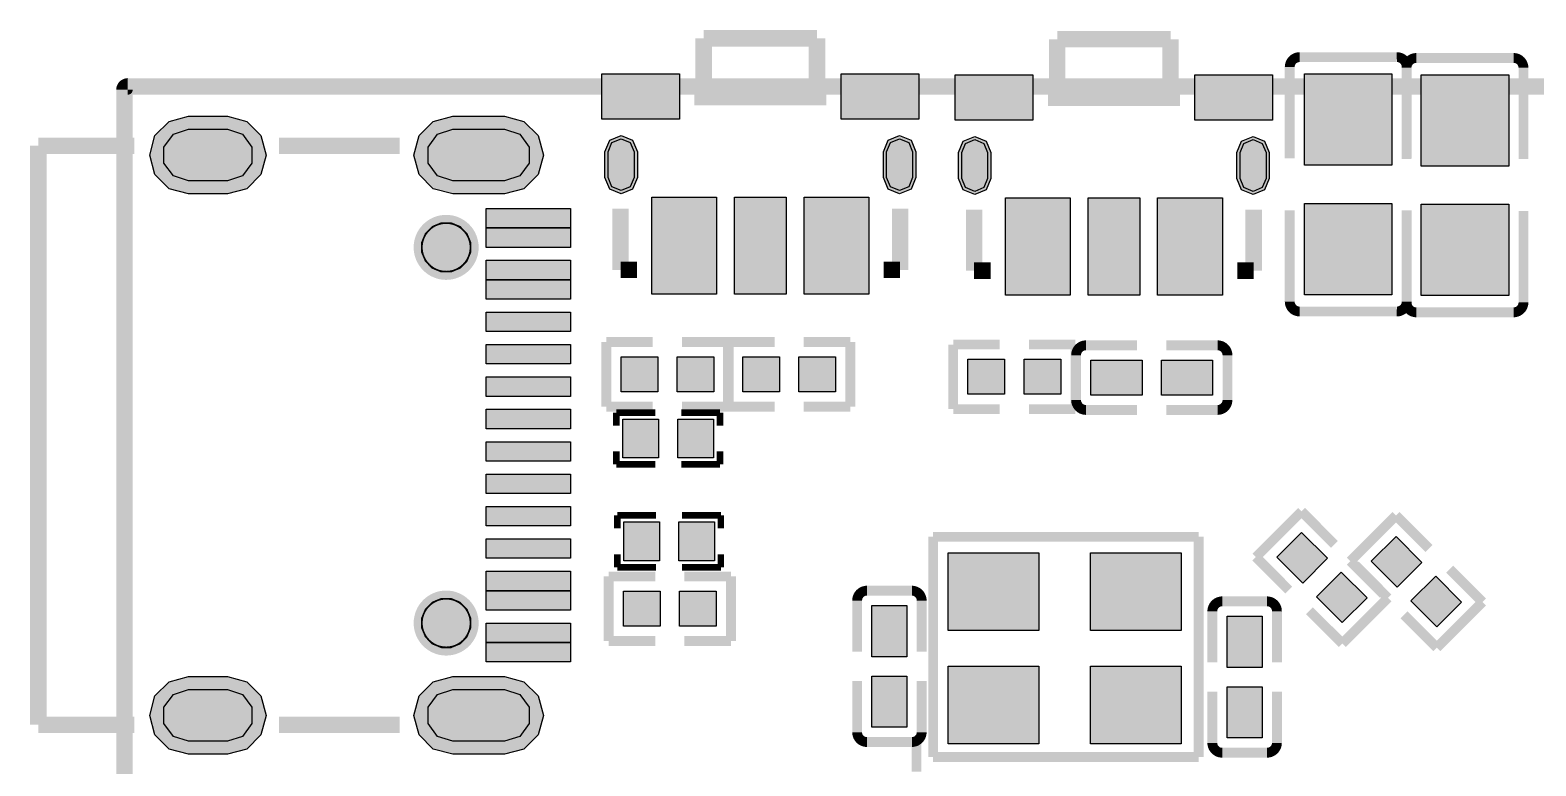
# Model space of a CAD drawing. Header units: millimetres. Extents: x -91.3 to 0.2, y -0.2 to 45.3.
# Drawn here: x -91.33 to -68.07, y 28.04 to 39.4 of the extents above; entities that cross this region are included whole.
import ezdxf

# ---------------------------------------------------------------- set-up
doc = ezdxf.new("R2010")
doc.units = ezdxf.units.MM
doc.header["$MEASUREMENT"] = 0
for name, color, linetype, true_color in [('Board-Outline-Layer', 7, 'Continuous', 0xff00ff), ('Hole-Layer', 7, 'Continuous', 0x222222), ('Multi-Layer', 7, 'Continuous', 0xc0c0c0), ('Top-Layer', 7, 'Continuous', 0xff0000), ('Top-Silkscreen-Layer', 7, 'Continuous', 0xffcc00)]:
    doc.layers.add(name, color=color, linetype=linetype, true_color=true_color)

msp = doc.modelspace()

# ---------------------------------------------------------------- hatches: boundary and pattern name
at = {"layer": 'Hole-Layer'}
for points in [[(-88.88, 37.072), (-89.115, 37.149), (-89.261, 37.349), (-89.261, 37.596), (-89.115, 37.796), (-88.88, 37.872), (-88.28, 37.872), (-88.045, 37.796), (-87.9, 37.596), (-87.9, 37.349), (-88.045, 37.149), (-88.28, 37.072)], [(-84.8, 37.072), (-85.036, 37.149), (-85.181, 37.349), (-85.181, 37.596), (-85.036, 37.796), (-84.8, 37.872), (-84, 37.872), (-83.765, 37.796), (-83.62, 37.596), (-83.62, 37.349), (-83.765, 37.149), (-84, 37.072)], [(-82.398, 37.524), (-82.34, 37.665), (-82.198, 37.724), (-82.057, 37.665), (-81.998, 37.524), (-81.998, 37.124), (-82.057, 36.982), (-82.198, 36.924), (-82.34, 36.982), (-82.398, 37.124)], [(-78.098, 37.524), (-78.04, 37.665), (-77.898, 37.724), (-77.757, 37.665), (-77.698, 37.524), (-77.698, 37.124), (-77.757, 36.982), (-77.898, 36.924), (-78.04, 36.982), (-78.098, 37.124)], [(-76.937, 37.511), (-76.879, 37.652), (-76.737, 37.711), (-76.596, 37.652), (-76.537, 37.511), (-76.537, 37.111), (-76.596, 36.97), (-76.737, 36.911), (-76.879, 36.97), (-76.937, 37.111)], [(-72.637, 37.511), (-72.579, 37.652), (-72.437, 37.711), (-72.296, 37.652), (-72.237, 37.511), (-72.237, 37.111), (-72.296, 36.97), (-72.437, 36.911), (-72.579, 36.97), (-72.637, 37.111)], [(-88.88, 28.422), (-89.115, 28.498), (-89.261, 28.698), (-89.261, 28.946), (-89.115, 29.146), (-88.88, 29.222), (-88.28, 29.222), (-88.045, 29.146), (-87.9, 28.946), (-87.9, 28.698), (-88.045, 28.498), (-88.28, 28.422)], [(-84.8, 28.422), (-85.035, 28.498), (-85.181, 28.698), (-85.181, 28.946), (-85.035, 29.146), (-84.8, 29.222), (-84, 29.222), (-83.765, 29.146), (-83.62, 28.946), (-83.62, 28.698), (-83.765, 28.498), (-84, 28.422)]]:
    msp.add_hatch(color=256, dxfattribs=at).paths.add_polyline_path(points)
at = {"layer": 'Multi-Layer'}
for points in [[(-88.88, 36.872), (-89.18, 36.953), (-89.4, 37.172), (-89.48, 37.472), (-89.4, 37.772), (-89.18, 37.992), (-88.88, 38.072), (-88.28, 38.072), (-87.98, 37.992), (-87.761, 37.772), (-87.68, 37.472), (-87.761, 37.172), (-87.98, 36.953), (-88.28, 36.872)], [(-88.88, 36.872), (-89.18, 36.953), (-89.4, 37.172), (-89.48, 37.472), (-89.4, 37.772), (-89.18, 37.992), (-88.88, 38.072), (-88.28, 38.072), (-87.98, 37.992), (-87.761, 37.772), (-87.68, 37.472), (-87.761, 37.172), (-87.98, 36.953), (-88.28, 36.872)], [(-88.88, 36.872), (-89.18, 36.953), (-89.4, 37.172), (-89.48, 37.472), (-89.4, 37.772), (-89.18, 37.992), (-88.88, 38.072), (-88.28, 38.072), (-87.98, 37.992), (-87.761, 37.772), (-87.68, 37.472), (-87.761, 37.172), (-87.98, 36.953), (-88.28, 36.872)], [(-84.8, 36.872), (-85.1, 36.953), (-85.32, 37.172), (-85.4, 37.472), (-85.32, 37.772), (-85.1, 37.992), (-84.8, 38.072), (-84, 38.072), (-83.7, 37.992), (-83.481, 37.772), (-83.4, 37.472), (-83.481, 37.172), (-83.7, 36.953), (-84, 36.872)], [(-84.8, 36.872), (-85.1, 36.953), (-85.32, 37.172), (-85.4, 37.472), (-85.32, 37.772), (-85.1, 37.992), (-84.8, 38.072), (-84, 38.072), (-83.7, 37.992), (-83.481, 37.772), (-83.4, 37.472), (-83.481, 37.172), (-83.7, 36.953), (-84, 36.872)], [(-84.8, 36.872), (-85.1, 36.953), (-85.32, 37.172), (-85.4, 37.472), (-85.32, 37.772), (-85.1, 37.992), (-84.8, 38.072), (-84, 38.072), (-83.7, 37.992), (-83.481, 37.772), (-83.4, 37.472), (-83.481, 37.172), (-83.7, 36.953), (-84, 36.872)], [(-82.448, 37.524), (-82.375, 37.701), (-82.198, 37.774), (-82.022, 37.701), (-81.948, 37.524), (-81.948, 37.124), (-82.022, 36.947), (-82.198, 36.874), (-82.375, 36.947), (-82.448, 37.124)], [(-82.448, 37.524), (-82.375, 37.701), (-82.198, 37.774), (-82.022, 37.701), (-81.948, 37.524), (-81.948, 37.124), (-82.022, 36.947), (-82.198, 36.874), (-82.375, 36.947), (-82.448, 37.124)], [(-82.448, 37.524), (-82.375, 37.701), (-82.198, 37.774), (-82.022, 37.701), (-81.948, 37.524), (-81.948, 37.124), (-82.022, 36.947), (-82.198, 36.874), (-82.375, 36.947), (-82.448, 37.124)], [(-78.148, 37.524), (-78.075, 37.701), (-77.898, 37.774), (-77.721, 37.701), (-77.648, 37.524), (-77.648, 37.124), (-77.721, 36.947), (-77.898, 36.874), (-78.075, 36.947), (-78.148, 37.124)], [(-78.148, 37.524), (-78.075, 37.701), (-77.898, 37.774), (-77.721, 37.701), (-77.648, 37.524), (-77.648, 37.124), (-77.721, 36.947), (-77.898, 36.874), (-78.075, 36.947), (-78.148, 37.124)], [(-78.148, 37.524), (-78.075, 37.701), (-77.898, 37.774), (-77.721, 37.701), (-77.648, 37.524), (-77.648, 37.124), (-77.721, 36.947), (-77.898, 36.874), (-78.075, 36.947), (-78.148, 37.124)], [(-76.987, 37.511), (-76.914, 37.688), (-76.737, 37.761), (-76.561, 37.688), (-76.487, 37.511), (-76.487, 37.111), (-76.561, 36.934), (-76.737, 36.861), (-76.914, 36.934), (-76.987, 37.111)], [(-76.987, 37.511), (-76.914, 37.688), (-76.737, 37.761), (-76.561, 37.688), (-76.487, 37.511), (-76.487, 37.111), (-76.561, 36.934), (-76.737, 36.861), (-76.914, 36.934), (-76.987, 37.111)], [(-76.987, 37.511), (-76.914, 37.688), (-76.737, 37.761), (-76.561, 37.688), (-76.487, 37.511), (-76.487, 37.111), (-76.561, 36.934), (-76.737, 36.861), (-76.914, 36.934), (-76.987, 37.111)], [(-72.687, 37.511), (-72.614, 37.688), (-72.437, 37.761), (-72.26, 37.688), (-72.187, 37.511), (-72.187, 37.111), (-72.26, 36.934), (-72.437, 36.861), (-72.614, 36.934), (-72.687, 37.111)], [(-72.687, 37.511), (-72.614, 37.688), (-72.437, 37.761), (-72.26, 37.688), (-72.187, 37.511), (-72.187, 37.111), (-72.26, 36.934), (-72.437, 36.861), (-72.614, 36.934), (-72.687, 37.111)], [(-72.687, 37.511), (-72.614, 37.688), (-72.437, 37.761), (-72.26, 37.688), (-72.187, 37.511), (-72.187, 37.111), (-72.26, 36.934), (-72.437, 36.861), (-72.614, 36.934), (-72.687, 37.111)], [(-84.901, 35.672), (-84.826, 35.672), (-84.688, 35.729), (-84.583, 35.835), (-84.525, 35.972), (-84.525, 36.122), (-84.583, 36.259), (-84.688, 36.365), (-84.826, 36.422), (-84.901, 36.422), (-84.975, 36.422), (-85.113, 36.365), (-85.218, 36.259), (-85.276, 36.122), (-85.276, 35.972), (-85.218, 35.835), (-85.113, 35.729), (-84.975, 35.672)], [(-84.901, 35.672), (-84.826, 35.672), (-84.688, 35.729), (-84.583, 35.835), (-84.525, 35.972), (-84.525, 36.122), (-84.583, 36.259), (-84.688, 36.365), (-84.826, 36.422), (-84.901, 36.422), (-84.975, 36.422), (-85.113, 36.365), (-85.218, 36.259), (-85.276, 36.122), (-85.276, 35.972), (-85.218, 35.835), (-85.113, 35.729), (-84.975, 35.672)], [(-84.901, 29.872), (-84.826, 29.872), (-84.688, 29.929), (-84.583, 30.035), (-84.525, 30.173), (-84.525, 30.322), (-84.583, 30.46), (-84.688, 30.565), (-84.826, 30.622), (-84.901, 30.622), (-84.975, 30.622), (-85.113, 30.565), (-85.218, 30.46), (-85.276, 30.322), (-85.276, 30.173), (-85.218, 30.035), (-85.113, 29.929), (-84.975, 29.872)], [(-84.901, 29.872), (-84.826, 29.872), (-84.688, 29.929), (-84.583, 30.035), (-84.525, 30.173), (-84.525, 30.322), (-84.583, 30.46), (-84.688, 30.565), (-84.826, 30.622), (-84.901, 30.622), (-84.975, 30.622), (-85.113, 30.565), (-85.218, 30.46), (-85.276, 30.322), (-85.276, 30.173), (-85.218, 30.035), (-85.113, 29.929), (-84.975, 29.872)], [(-88.88, 28.222), (-89.18, 28.302), (-89.4, 28.522), (-89.48, 28.822), (-89.4, 29.122), (-89.18, 29.342), (-88.88, 29.422), (-88.28, 29.422), (-87.98, 29.342), (-87.761, 29.122), (-87.68, 28.822), (-87.761, 28.522), (-87.98, 28.302), (-88.28, 28.222)], [(-88.88, 28.222), (-89.18, 28.302), (-89.4, 28.522), (-89.48, 28.822), (-89.4, 29.122), (-89.18, 29.342), (-88.88, 29.422), (-88.28, 29.422), (-87.98, 29.342), (-87.761, 29.122), (-87.68, 28.822), (-87.761, 28.522), (-87.98, 28.302), (-88.28, 28.222)], [(-88.88, 28.222), (-89.18, 28.302), (-89.4, 28.522), (-89.48, 28.822), (-89.4, 29.122), (-89.18, 29.342), (-88.88, 29.422), (-88.28, 29.422), (-87.98, 29.342), (-87.761, 29.122), (-87.68, 28.822), (-87.761, 28.522), (-87.98, 28.302), (-88.28, 28.222)], [(-84.8, 28.222), (-85.1, 28.302), (-85.32, 28.522), (-85.4, 28.822), (-85.32, 29.122), (-85.1, 29.342), (-84.8, 29.422), (-84, 29.422), (-83.7, 29.342), (-83.481, 29.122), (-83.4, 28.822), (-83.481, 28.522), (-83.7, 28.302), (-84, 28.222)], [(-84.8, 28.222), (-85.1, 28.302), (-85.32, 28.522), (-85.4, 28.822), (-85.32, 29.122), (-85.1, 29.342), (-84.8, 29.422), (-84, 29.422), (-83.7, 29.342), (-83.481, 29.122), (-83.4, 28.822), (-83.481, 28.522), (-83.7, 28.302), (-84, 28.222)], [(-84.8, 28.222), (-85.1, 28.302), (-85.32, 28.522), (-85.4, 28.822), (-85.32, 29.122), (-85.1, 29.342), (-84.8, 29.422), (-84, 29.422), (-83.7, 29.342), (-83.481, 29.122), (-83.4, 28.822), (-83.481, 28.522), (-83.7, 28.302), (-84, 28.222)]]:
    msp.add_hatch(color=256, dxfattribs=at).paths.add_polyline_path(points)
at = {"layer": 'Top-Layer'}
for points in [[(-82.498, 38.724), (-81.298, 38.724), (-81.298, 38.024), (-82.498, 38.024)], [(-78.798, 38.724), (-77.598, 38.724), (-77.598, 38.024), (-78.798, 38.024)], [(-77.037, 38.711), (-75.837, 38.711), (-75.837, 38.011), (-77.037, 38.011)], [(-73.337, 38.711), (-72.137, 38.711), (-72.137, 38.011), (-73.337, 38.011)], [(-71.643, 38.726), (-70.293, 38.726), (-70.293, 37.316), (-71.643, 37.316)], [(-69.839, 38.713), (-68.489, 38.713), (-68.489, 37.303), (-69.839, 37.303)], [(-88.88, 36.872), (-89.18, 36.953), (-89.4, 37.172), (-89.48, 37.472), (-89.4, 37.772), (-89.18, 37.992), (-88.88, 38.072), (-88.28, 38.072), (-87.98, 37.992), (-87.761, 37.772), (-87.68, 37.472), (-87.761, 37.172), (-87.98, 36.953), (-88.28, 36.872)], [(-84.8, 36.872), (-85.1, 36.953), (-85.32, 37.172), (-85.4, 37.472), (-85.32, 37.772), (-85.1, 37.992), (-84.8, 38.072), (-84, 38.072), (-83.7, 37.992), (-83.481, 37.772), (-83.4, 37.472), (-83.481, 37.172), (-83.7, 36.953), (-84, 36.872)], [(-82.448, 37.524), (-82.375, 37.701), (-82.198, 37.774), (-82.022, 37.701), (-81.948, 37.524), (-81.948, 37.124), (-82.022, 36.947), (-82.198, 36.874), (-82.375, 36.947), (-82.448, 37.124)], [(-78.148, 37.524), (-78.075, 37.701), (-77.898, 37.774), (-77.721, 37.701), (-77.648, 37.524), (-77.648, 37.124), (-77.721, 36.947), (-77.898, 36.874), (-78.075, 36.947), (-78.148, 37.124)], [(-76.987, 37.511), (-76.914, 37.688), (-76.737, 37.761), (-76.561, 37.688), (-76.487, 37.511), (-76.487, 37.111), (-76.561, 36.934), (-76.737, 36.861), (-76.914, 36.934), (-76.987, 37.111)], [(-72.687, 37.511), (-72.614, 37.688), (-72.437, 37.761), (-72.26, 37.688), (-72.187, 37.511), (-72.187, 37.111), (-72.26, 36.934), (-72.437, 36.861), (-72.614, 36.934), (-72.687, 37.111)], [(-80.723, 36.824), (-80.723, 35.324), (-81.723, 35.324), (-81.723, 36.824)], [(-79.648, 36.824), (-79.648, 35.324), (-80.448, 35.324), (-80.448, 36.824)], [(-78.373, 36.824), (-78.373, 35.324), (-79.373, 35.324), (-79.373, 36.824)], [(-75.262, 36.811), (-75.262, 35.311), (-76.262, 35.311), (-76.262, 36.811)], [(-74.187, 36.811), (-74.187, 35.311), (-74.987, 35.311), (-74.987, 36.811)], [(-72.912, 36.811), (-72.912, 35.311), (-73.912, 35.311), (-73.912, 36.811)], [(-84.282, 36.647), (-82.982, 36.647), (-82.982, 36.347), (-84.282, 36.347)], [(-71.643, 36.726), (-70.293, 36.726), (-70.293, 35.316), (-71.643, 35.316)], [(-69.839, 36.713), (-68.489, 36.713), (-68.489, 35.303), (-69.839, 35.303)], [(-84.282, 36.347), (-82.982, 36.347), (-82.982, 36.047), (-84.282, 36.047)], [(-84.282, 35.847), (-82.982, 35.847), (-82.982, 35.547), (-84.282, 35.547)], [(-84.282, 35.547), (-82.982, 35.547), (-82.982, 35.247), (-84.282, 35.247)], [(-84.282, 35.047), (-82.982, 35.047), (-82.982, 34.747), (-84.282, 34.747)], [(-84.282, 34.547), (-82.982, 34.547), (-82.982, 34.247), (-84.282, 34.247)], [(-82.198, 33.817), (-82.198, 34.357), (-81.632, 34.357), (-81.632, 33.817)], [(-81.332, 33.817), (-81.332, 34.357), (-80.767, 34.357), (-80.767, 33.817)], [(-80.318, 33.817), (-80.318, 34.357), (-79.753, 34.357), (-79.753, 33.817)], [(-79.453, 33.817), (-79.453, 34.357), (-78.887, 34.357), (-78.887, 33.817)], [(-76.841, 33.779), (-76.841, 34.319), (-76.275, 34.319), (-76.275, 33.779)], [(-75.975, 33.779), (-75.975, 34.319), (-75.409, 34.319), (-75.409, 33.779)], [(-74.942, 33.766), (-74.942, 34.306), (-74.152, 34.306), (-74.152, 33.766)], [(-73.852, 33.766), (-73.852, 34.306), (-73.062, 34.306), (-73.062, 33.766)], [(-84.282, 34.047), (-82.982, 34.047), (-82.982, 33.747), (-84.282, 33.747)], [(-84.282, 33.547), (-82.982, 33.547), (-82.982, 33.247), (-84.282, 33.247)], [(-82.171, 32.796), (-82.171, 33.396), (-81.621, 33.396), (-81.621, 32.796)], [(-81.321, 32.796), (-81.321, 33.396), (-80.771, 33.396), (-80.771, 32.796)], [(-84.282, 33.047), (-82.982, 33.047), (-82.982, 32.747), (-84.282, 32.747)], [(-84.282, 32.547), (-82.982, 32.547), (-82.982, 32.247), (-84.282, 32.247)], [(-84.282, 32.047), (-82.982, 32.047), (-82.982, 31.747), (-84.282, 31.747)], [(-82.158, 31.209), (-82.158, 31.809), (-81.608, 31.809), (-81.608, 31.209)], [(-81.308, 31.209), (-81.308, 31.809), (-80.758, 31.809), (-80.758, 31.209)], [(-72.071, 31.265), (-71.689, 31.647), (-71.289, 31.247), (-71.671, 30.865)], [(-84.282, 31.547), (-82.982, 31.547), (-82.982, 31.247), (-84.282, 31.247)], [(-70.611, 31.202), (-70.229, 31.583), (-69.829, 31.183), (-70.211, 30.802)], [(-77.149, 30.133), (-77.149, 31.333), (-75.749, 31.333), (-75.749, 30.133)], [(-74.949, 30.133), (-74.949, 31.333), (-73.549, 31.333), (-73.549, 30.133)], [(-84.282, 31.047), (-82.982, 31.047), (-82.982, 30.747), (-84.282, 30.747)], [(-71.459, 30.653), (-71.077, 31.035), (-70.677, 30.635), (-71.059, 30.253)], [(-69.999, 30.589), (-69.617, 30.971), (-69.217, 30.571), (-69.599, 30.19)], [(-84.282, 30.747), (-82.982, 30.747), (-82.982, 30.447), (-84.282, 30.447)], [(-82.162, 30.197), (-82.162, 30.737), (-81.596, 30.737), (-81.596, 30.197)], [(-81.296, 30.197), (-81.296, 30.737), (-80.731, 30.737), (-80.731, 30.197)], [(-78.324, 30.518), (-77.784, 30.518), (-77.784, 29.728), (-78.324, 29.728)], [(-84.282, 30.247), (-82.982, 30.247), (-82.982, 29.947), (-84.282, 29.947)], [(-72.298, 29.563), (-72.838, 29.563), (-72.838, 30.353), (-72.298, 30.353)], [(-84.282, 29.947), (-82.982, 29.947), (-82.982, 29.647), (-84.282, 29.647)], [(-77.149, 28.383), (-77.149, 29.583), (-75.749, 29.583), (-75.749, 28.383)], [(-74.949, 28.383), (-74.949, 29.583), (-73.549, 29.583), (-73.549, 28.383)], [(-88.88, 28.222), (-89.18, 28.302), (-89.4, 28.522), (-89.48, 28.822), (-89.4, 29.122), (-89.18, 29.342), (-88.88, 29.422), (-88.28, 29.422), (-87.98, 29.342), (-87.761, 29.122), (-87.68, 28.822), (-87.761, 28.522), (-87.98, 28.302), (-88.28, 28.222)], [(-84.8, 28.222), (-85.1, 28.302), (-85.32, 28.522), (-85.4, 28.822), (-85.32, 29.122), (-85.1, 29.342), (-84.8, 29.422), (-84, 29.422), (-83.7, 29.342), (-83.481, 29.122), (-83.4, 28.822), (-83.481, 28.522), (-83.7, 28.302), (-84, 28.222)], [(-78.324, 29.428), (-77.784, 29.428), (-77.784, 28.638), (-78.324, 28.638)], [(-72.298, 28.473), (-72.838, 28.473), (-72.838, 29.263), (-72.298, 29.263)]]:
    msp.add_hatch(color=256, dxfattribs=at).paths.add_polyline_path(points)

# ---------------------------------------------------------------- linework, layer by layer
at = {"layer": 'Board-Outline-Layer'}
for points, const_width in [([(-89.819, -0.05, -0.414), (-89.87, 0), (-89.87, 38.481, -0.414), (-89.819, 38.531), (0, 38.531, -0.414), (0.05, 38.481), (0.05, 0, -0.414), (0, -0.05)], 0.254), ([(-85.276, 36.047, 1), (-84.526, 36.047, 1)], 0.254), ([(-85.276, 36.047, 1), (-84.526, 36.047, 1)], 0.254), ([(-85.276, 36.047, 1), (-84.526, 36.047, 1)], 0.0254), ([(-85.276, 36.047, 1), (-84.526, 36.047, 1)], 0.0254), ([(-85.276, 30.247, 1), (-84.526, 30.247, 1)], 0.254), ([(-85.276, 30.247, 1), (-84.526, 30.247, 1)], 0.254), ([(-85.276, 30.247, 1), (-84.526, 30.247, 1)], 0.0254), ([(-85.276, 30.247, 1), (-84.526, 30.247, 1)], 0.0254)]:
    msp.add_lwpolyline(points, format="xyb", close=True, dxfattribs=dict(at, const_width=const_width))
at = {"layer": 'Hole-Layer'}
for points in [[(-88.88, 37.072), (-89.115, 37.149), (-89.261, 37.349), (-89.261, 37.596), (-89.115, 37.796), (-88.88, 37.872), (-88.28, 37.872), (-88.045, 37.796), (-87.9, 37.596), (-87.9, 37.349), (-88.045, 37.149), (-88.28, 37.072)], [(-84.8, 37.072), (-85.036, 37.149), (-85.181, 37.349), (-85.181, 37.596), (-85.036, 37.796), (-84.8, 37.872), (-84, 37.872), (-83.765, 37.796), (-83.62, 37.596), (-83.62, 37.349), (-83.765, 37.149), (-84, 37.072)], [(-82.398, 37.524), (-82.34, 37.665), (-82.198, 37.724), (-82.057, 37.665), (-81.998, 37.524), (-81.998, 37.124), (-82.057, 36.982), (-82.198, 36.924), (-82.34, 36.982), (-82.398, 37.124)], [(-78.098, 37.524), (-78.04, 37.665), (-77.898, 37.724), (-77.757, 37.665), (-77.698, 37.524), (-77.698, 37.124), (-77.757, 36.982), (-77.898, 36.924), (-78.04, 36.982), (-78.098, 37.124)], [(-76.937, 37.511), (-76.879, 37.652), (-76.737, 37.711), (-76.596, 37.652), (-76.537, 37.511), (-76.537, 37.111), (-76.596, 36.97), (-76.737, 36.911), (-76.879, 36.97), (-76.937, 37.111)], [(-72.637, 37.511), (-72.579, 37.652), (-72.437, 37.711), (-72.296, 37.652), (-72.237, 37.511), (-72.237, 37.111), (-72.296, 36.97), (-72.437, 36.911), (-72.579, 36.97), (-72.637, 37.111)], [(-88.88, 28.422), (-89.115, 28.498), (-89.261, 28.698), (-89.261, 28.946), (-89.115, 29.146), (-88.88, 29.222), (-88.28, 29.222), (-88.045, 29.146), (-87.9, 28.946), (-87.9, 28.698), (-88.045, 28.498), (-88.28, 28.422)], [(-84.8, 28.422), (-85.035, 28.498), (-85.181, 28.698), (-85.181, 28.946), (-85.035, 29.146), (-84.8, 29.222), (-84, 29.222), (-83.765, 29.146), (-83.62, 28.946), (-83.62, 28.698), (-83.765, 28.498), (-84, 28.422)]]:
    msp.add_lwpolyline(points, close=True, dxfattribs=at)
at = {"layer": 'Multi-Layer'}
for points in [[(-88.88, 36.872), (-89.18, 36.953), (-89.4, 37.172), (-89.48, 37.472), (-89.4, 37.772), (-89.18, 37.992), (-88.88, 38.072), (-88.28, 38.072), (-87.98, 37.992), (-87.761, 37.772), (-87.68, 37.472), (-87.761, 37.172), (-87.98, 36.953), (-88.28, 36.872)], [(-88.88, 36.872), (-89.18, 36.953), (-89.4, 37.172), (-89.48, 37.472), (-89.4, 37.772), (-89.18, 37.992), (-88.88, 38.072), (-88.28, 38.072), (-87.98, 37.992), (-87.761, 37.772), (-87.68, 37.472), (-87.761, 37.172), (-87.98, 36.953), (-88.28, 36.872)], [(-88.88, 36.872), (-89.18, 36.953), (-89.4, 37.172), (-89.48, 37.472), (-89.4, 37.772), (-89.18, 37.992), (-88.88, 38.072), (-88.28, 38.072), (-87.98, 37.992), (-87.761, 37.772), (-87.68, 37.472), (-87.761, 37.172), (-87.98, 36.953), (-88.28, 36.872)], [(-84.8, 36.872), (-85.1, 36.953), (-85.32, 37.172), (-85.4, 37.472), (-85.32, 37.772), (-85.1, 37.992), (-84.8, 38.072), (-84, 38.072), (-83.7, 37.992), (-83.481, 37.772), (-83.4, 37.472), (-83.481, 37.172), (-83.7, 36.953), (-84, 36.872)], [(-84.8, 36.872), (-85.1, 36.953), (-85.32, 37.172), (-85.4, 37.472), (-85.32, 37.772), (-85.1, 37.992), (-84.8, 38.072), (-84, 38.072), (-83.7, 37.992), (-83.481, 37.772), (-83.4, 37.472), (-83.481, 37.172), (-83.7, 36.953), (-84, 36.872)], [(-84.8, 36.872), (-85.1, 36.953), (-85.32, 37.172), (-85.4, 37.472), (-85.32, 37.772), (-85.1, 37.992), (-84.8, 38.072), (-84, 38.072), (-83.7, 37.992), (-83.481, 37.772), (-83.4, 37.472), (-83.481, 37.172), (-83.7, 36.953), (-84, 36.872)], [(-82.448, 37.524), (-82.375, 37.701), (-82.198, 37.774), (-82.022, 37.701), (-81.948, 37.524), (-81.948, 37.124), (-82.022, 36.947), (-82.198, 36.874), (-82.375, 36.947), (-82.448, 37.124)], [(-82.448, 37.524), (-82.375, 37.701), (-82.198, 37.774), (-82.022, 37.701), (-81.948, 37.524), (-81.948, 37.124), (-82.022, 36.947), (-82.198, 36.874), (-82.375, 36.947), (-82.448, 37.124)], [(-82.448, 37.524), (-82.375, 37.701), (-82.198, 37.774), (-82.022, 37.701), (-81.948, 37.524), (-81.948, 37.124), (-82.022, 36.947), (-82.198, 36.874), (-82.375, 36.947), (-82.448, 37.124)], [(-78.148, 37.524), (-78.075, 37.701), (-77.898, 37.774), (-77.721, 37.701), (-77.648, 37.524), (-77.648, 37.124), (-77.721, 36.947), (-77.898, 36.874), (-78.075, 36.947), (-78.148, 37.124)], [(-78.148, 37.524), (-78.075, 37.701), (-77.898, 37.774), (-77.721, 37.701), (-77.648, 37.524), (-77.648, 37.124), (-77.721, 36.947), (-77.898, 36.874), (-78.075, 36.947), (-78.148, 37.124)], [(-78.148, 37.524), (-78.075, 37.701), (-77.898, 37.774), (-77.721, 37.701), (-77.648, 37.524), (-77.648, 37.124), (-77.721, 36.947), (-77.898, 36.874), (-78.075, 36.947), (-78.148, 37.124)], [(-76.987, 37.511), (-76.914, 37.688), (-76.737, 37.761), (-76.561, 37.688), (-76.487, 37.511), (-76.487, 37.111), (-76.561, 36.934), (-76.737, 36.861), (-76.914, 36.934), (-76.987, 37.111)], [(-76.987, 37.511), (-76.914, 37.688), (-76.737, 37.761), (-76.561, 37.688), (-76.487, 37.511), (-76.487, 37.111), (-76.561, 36.934), (-76.737, 36.861), (-76.914, 36.934), (-76.987, 37.111)], [(-76.987, 37.511), (-76.914, 37.688), (-76.737, 37.761), (-76.561, 37.688), (-76.487, 37.511), (-76.487, 37.111), (-76.561, 36.934), (-76.737, 36.861), (-76.914, 36.934), (-76.987, 37.111)], [(-72.687, 37.511), (-72.614, 37.688), (-72.437, 37.761), (-72.26, 37.688), (-72.187, 37.511), (-72.187, 37.111), (-72.26, 36.934), (-72.437, 36.861), (-72.614, 36.934), (-72.687, 37.111)], [(-72.687, 37.511), (-72.614, 37.688), (-72.437, 37.761), (-72.26, 37.688), (-72.187, 37.511), (-72.187, 37.111), (-72.26, 36.934), (-72.437, 36.861), (-72.614, 36.934), (-72.687, 37.111)], [(-72.687, 37.511), (-72.614, 37.688), (-72.437, 37.761), (-72.26, 37.688), (-72.187, 37.511), (-72.187, 37.111), (-72.26, 36.934), (-72.437, 36.861), (-72.614, 36.934), (-72.687, 37.111)], [(-88.88, 28.222), (-89.18, 28.302), (-89.4, 28.522), (-89.48, 28.822), (-89.4, 29.122), (-89.18, 29.342), (-88.88, 29.422), (-88.28, 29.422), (-87.98, 29.342), (-87.761, 29.122), (-87.68, 28.822), (-87.761, 28.522), (-87.98, 28.302), (-88.28, 28.222)], [(-88.88, 28.222), (-89.18, 28.302), (-89.4, 28.522), (-89.48, 28.822), (-89.4, 29.122), (-89.18, 29.342), (-88.88, 29.422), (-88.28, 29.422), (-87.98, 29.342), (-87.761, 29.122), (-87.68, 28.822), (-87.761, 28.522), (-87.98, 28.302), (-88.28, 28.222)], [(-88.88, 28.222), (-89.18, 28.302), (-89.4, 28.522), (-89.48, 28.822), (-89.4, 29.122), (-89.18, 29.342), (-88.88, 29.422), (-88.28, 29.422), (-87.98, 29.342), (-87.761, 29.122), (-87.68, 28.822), (-87.761, 28.522), (-87.98, 28.302), (-88.28, 28.222)], [(-84.8, 28.222), (-85.1, 28.302), (-85.32, 28.522), (-85.4, 28.822), (-85.32, 29.122), (-85.1, 29.342), (-84.8, 29.422), (-84, 29.422), (-83.7, 29.342), (-83.481, 29.122), (-83.4, 28.822), (-83.481, 28.522), (-83.7, 28.302), (-84, 28.222)], [(-84.8, 28.222), (-85.1, 28.302), (-85.32, 28.522), (-85.4, 28.822), (-85.32, 29.122), (-85.1, 29.342), (-84.8, 29.422), (-84, 29.422), (-83.7, 29.342), (-83.481, 29.122), (-83.4, 28.822), (-83.481, 28.522), (-83.7, 28.302), (-84, 28.222)], [(-84.8, 28.222), (-85.1, 28.302), (-85.32, 28.522), (-85.4, 28.822), (-85.32, 29.122), (-85.1, 29.342), (-84.8, 29.422), (-84, 29.422), (-83.7, 29.342), (-83.481, 29.122), (-83.4, 28.822), (-83.481, 28.522), (-83.7, 28.302), (-84, 28.222)]]:
    msp.add_lwpolyline(points, close=True, dxfattribs=at)
at = {"layer": 'Multi-Layer', "const_width": 0.0254}
for points in [[(-84.901, 35.672), (-84.826, 35.672), (-84.688, 35.729), (-84.583, 35.835), (-84.525, 35.972), (-84.525, 36.122), (-84.583, 36.259), (-84.688, 36.365), (-84.826, 36.422), (-84.901, 36.422), (-84.975, 36.422), (-85.113, 36.365), (-85.218, 36.259), (-85.276, 36.122), (-85.276, 35.972), (-85.218, 35.835), (-85.113, 35.729), (-84.975, 35.672)], [(-84.901, 35.672), (-84.826, 35.672), (-84.688, 35.729), (-84.583, 35.835), (-84.525, 35.972), (-84.525, 36.122), (-84.583, 36.259), (-84.688, 36.365), (-84.826, 36.422), (-84.901, 36.422), (-84.975, 36.422), (-85.113, 36.365), (-85.218, 36.259), (-85.276, 36.122), (-85.276, 35.972), (-85.218, 35.835), (-85.113, 35.729), (-84.975, 35.672)], [(-84.901, 29.872), (-84.826, 29.872), (-84.688, 29.929), (-84.583, 30.035), (-84.525, 30.173), (-84.525, 30.322), (-84.583, 30.46), (-84.688, 30.565), (-84.826, 30.622), (-84.901, 30.622), (-84.975, 30.622), (-85.113, 30.565), (-85.218, 30.46), (-85.276, 30.322), (-85.276, 30.173), (-85.218, 30.035), (-85.113, 29.929), (-84.975, 29.872)], [(-84.901, 29.872), (-84.826, 29.872), (-84.688, 29.929), (-84.583, 30.035), (-84.525, 30.173), (-84.525, 30.322), (-84.583, 30.46), (-84.688, 30.565), (-84.826, 30.622), (-84.901, 30.622), (-84.975, 30.622), (-85.113, 30.565), (-85.218, 30.46), (-85.276, 30.322), (-85.276, 30.173), (-85.218, 30.035), (-85.113, 29.929), (-84.975, 29.872)]]:
    msp.add_lwpolyline(points, close=True, dxfattribs=at)
at = {"layer": 'Top-Layer'}
for points in [[(-82.498, 38.724), (-81.298, 38.724), (-81.298, 38.024), (-82.498, 38.024)], [(-78.798, 38.724), (-77.598, 38.724), (-77.598, 38.024), (-78.798, 38.024)], [(-77.037, 38.711), (-75.837, 38.711), (-75.837, 38.011), (-77.037, 38.011)], [(-73.337, 38.711), (-72.137, 38.711), (-72.137, 38.011), (-73.337, 38.011)], [(-71.643, 38.726), (-70.293, 38.726), (-70.293, 37.316), (-71.643, 37.316)], [(-69.839, 38.713), (-68.489, 38.713), (-68.489, 37.303), (-69.839, 37.303)], [(-88.88, 36.872), (-89.18, 36.953), (-89.4, 37.172), (-89.48, 37.472), (-89.4, 37.772), (-89.18, 37.992), (-88.88, 38.072), (-88.28, 38.072), (-87.98, 37.992), (-87.761, 37.772), (-87.68, 37.472), (-87.761, 37.172), (-87.98, 36.953), (-88.28, 36.872)], [(-84.8, 36.872), (-85.1, 36.953), (-85.32, 37.172), (-85.4, 37.472), (-85.32, 37.772), (-85.1, 37.992), (-84.8, 38.072), (-84, 38.072), (-83.7, 37.992), (-83.481, 37.772), (-83.4, 37.472), (-83.481, 37.172), (-83.7, 36.953), (-84, 36.872)], [(-82.448, 37.524), (-82.375, 37.701), (-82.198, 37.774), (-82.022, 37.701), (-81.948, 37.524), (-81.948, 37.124), (-82.022, 36.947), (-82.198, 36.874), (-82.375, 36.947), (-82.448, 37.124)], [(-78.148, 37.524), (-78.075, 37.701), (-77.898, 37.774), (-77.721, 37.701), (-77.648, 37.524), (-77.648, 37.124), (-77.721, 36.947), (-77.898, 36.874), (-78.075, 36.947), (-78.148, 37.124)], [(-76.987, 37.511), (-76.914, 37.688), (-76.737, 37.761), (-76.561, 37.688), (-76.487, 37.511), (-76.487, 37.111), (-76.561, 36.934), (-76.737, 36.861), (-76.914, 36.934), (-76.987, 37.111)], [(-72.687, 37.511), (-72.614, 37.688), (-72.437, 37.761), (-72.26, 37.688), (-72.187, 37.511), (-72.187, 37.111), (-72.26, 36.934), (-72.437, 36.861), (-72.614, 36.934), (-72.687, 37.111)], [(-80.723, 36.824), (-80.723, 35.324), (-81.723, 35.324), (-81.723, 36.824)], [(-79.648, 36.824), (-79.648, 35.324), (-80.448, 35.324), (-80.448, 36.824)], [(-78.373, 36.824), (-78.373, 35.324), (-79.373, 35.324), (-79.373, 36.824)], [(-75.262, 36.811), (-75.262, 35.311), (-76.262, 35.311), (-76.262, 36.811)], [(-74.187, 36.811), (-74.187, 35.311), (-74.987, 35.311), (-74.987, 36.811)], [(-72.912, 36.811), (-72.912, 35.311), (-73.912, 35.311), (-73.912, 36.811)], [(-84.282, 36.647), (-82.982, 36.647), (-82.982, 36.347), (-84.282, 36.347)], [(-71.643, 36.726), (-70.293, 36.726), (-70.293, 35.316), (-71.643, 35.316)], [(-69.839, 36.713), (-68.489, 36.713), (-68.489, 35.303), (-69.839, 35.303)], [(-84.282, 36.347), (-82.982, 36.347), (-82.982, 36.047), (-84.282, 36.047)], [(-84.282, 35.847), (-82.982, 35.847), (-82.982, 35.547), (-84.282, 35.547)], [(-84.282, 35.547), (-82.982, 35.547), (-82.982, 35.247), (-84.282, 35.247)], [(-84.282, 35.047), (-82.982, 35.047), (-82.982, 34.747), (-84.282, 34.747)], [(-84.282, 34.547), (-82.982, 34.547), (-82.982, 34.247), (-84.282, 34.247)], [(-82.198, 33.817), (-82.198, 34.357), (-81.632, 34.357), (-81.632, 33.817)], [(-81.332, 33.817), (-81.332, 34.357), (-80.767, 34.357), (-80.767, 33.817)], [(-80.318, 33.817), (-80.318, 34.357), (-79.753, 34.357), (-79.753, 33.817)], [(-79.453, 33.817), (-79.453, 34.357), (-78.887, 34.357), (-78.887, 33.817)], [(-76.841, 33.779), (-76.841, 34.319), (-76.275, 34.319), (-76.275, 33.779)], [(-75.975, 33.779), (-75.975, 34.319), (-75.409, 34.319), (-75.409, 33.779)], [(-74.942, 33.766), (-74.942, 34.306), (-74.152, 34.306), (-74.152, 33.766)], [(-73.852, 33.766), (-73.852, 34.306), (-73.062, 34.306), (-73.062, 33.766)], [(-84.282, 34.047), (-82.982, 34.047), (-82.982, 33.747), (-84.282, 33.747)], [(-84.282, 33.547), (-82.982, 33.547), (-82.982, 33.247), (-84.282, 33.247)], [(-82.171, 32.796), (-82.171, 33.396), (-81.621, 33.396), (-81.621, 32.796)], [(-81.321, 32.796), (-81.321, 33.396), (-80.771, 33.396), (-80.771, 32.796)], [(-84.282, 33.047), (-82.982, 33.047), (-82.982, 32.747), (-84.282, 32.747)], [(-84.282, 32.547), (-82.982, 32.547), (-82.982, 32.247), (-84.282, 32.247)], [(-84.282, 32.047), (-82.982, 32.047), (-82.982, 31.747), (-84.282, 31.747)], [(-82.158, 31.209), (-82.158, 31.809), (-81.608, 31.809), (-81.608, 31.209)], [(-81.308, 31.209), (-81.308, 31.809), (-80.758, 31.809), (-80.758, 31.209)], [(-72.071, 31.265), (-71.689, 31.647), (-71.289, 31.247), (-71.671, 30.865)], [(-84.282, 31.547), (-82.982, 31.547), (-82.982, 31.247), (-84.282, 31.247)], [(-70.611, 31.202), (-70.229, 31.583), (-69.829, 31.183), (-70.211, 30.802)], [(-77.149, 30.133), (-77.149, 31.333), (-75.749, 31.333), (-75.749, 30.133)], [(-74.949, 30.133), (-74.949, 31.333), (-73.549, 31.333), (-73.549, 30.133)], [(-84.282, 31.047), (-82.982, 31.047), (-82.982, 30.747), (-84.282, 30.747)], [(-71.459, 30.653), (-71.077, 31.035), (-70.677, 30.635), (-71.059, 30.253)], [(-69.999, 30.589), (-69.617, 30.971), (-69.217, 30.571), (-69.599, 30.19)], [(-84.282, 30.747), (-82.982, 30.747), (-82.982, 30.447), (-84.282, 30.447)], [(-82.162, 30.197), (-82.162, 30.737), (-81.596, 30.737), (-81.596, 30.197)], [(-81.296, 30.197), (-81.296, 30.737), (-80.731, 30.737), (-80.731, 30.197)], [(-78.324, 30.518), (-77.784, 30.518), (-77.784, 29.728), (-78.324, 29.728)], [(-84.282, 30.247), (-82.982, 30.247), (-82.982, 29.947), (-84.282, 29.947)], [(-72.298, 29.563), (-72.838, 29.563), (-72.838, 30.353), (-72.298, 30.353)], [(-84.282, 29.947), (-82.982, 29.947), (-82.982, 29.647), (-84.282, 29.647)], [(-77.149, 28.383), (-77.149, 29.583), (-75.749, 29.583), (-75.749, 28.383)], [(-74.949, 28.383), (-74.949, 29.583), (-73.549, 29.583), (-73.549, 28.383)], [(-88.88, 28.222), (-89.18, 28.302), (-89.4, 28.522), (-89.48, 28.822), (-89.4, 29.122), (-89.18, 29.342), (-88.88, 29.422), (-88.28, 29.422), (-87.98, 29.342), (-87.761, 29.122), (-87.68, 28.822), (-87.761, 28.522), (-87.98, 28.302), (-88.28, 28.222)], [(-84.8, 28.222), (-85.1, 28.302), (-85.32, 28.522), (-85.4, 28.822), (-85.32, 29.122), (-85.1, 29.342), (-84.8, 29.422), (-84, 29.422), (-83.7, 29.342), (-83.481, 29.122), (-83.4, 28.822), (-83.481, 28.522), (-83.7, 28.302), (-84, 28.222)], [(-78.324, 29.428), (-77.784, 29.428), (-77.784, 28.638), (-78.324, 28.638)], [(-72.298, 28.473), (-72.838, 28.473), (-72.838, 29.263), (-72.298, 29.263)]]:
    msp.add_lwpolyline(points, close=True, dxfattribs=at)
at = {"layer": 'Top-Silkscreen-Layer'}
for points, const_width in [([(-80.923, 39.274), (-79.173, 39.274)], 0.254), ([(-80.923, 38.367), (-80.923, 39.274)], 0.254), ([(-80.923, 39.274), (-79.173, 39.274)], 0.254), ([(-80.923, 38.367), (-80.923, 39.274)], 0.254), ([(-79.173, 38.367), (-79.173, 39.274)], 0.254), ([(-79.173, 38.367), (-79.173, 39.274)], 0.254), ([(-75.462, 39.261), (-73.712, 39.261)], 0.254), ([(-75.462, 38.354), (-75.462, 39.261)], 0.254), ([(-75.462, 39.261), (-73.712, 39.261)], 0.254), ([(-75.462, 38.354), (-75.462, 39.261)], 0.254), ([(-73.712, 38.354), (-73.712, 39.261)], 0.254), ([(-73.712, 38.354), (-73.712, 39.261)], 0.254), ([(-71.871, 37.422), (-71.871, 38.832)], 0.152), ([(-71.871, 37.422), (-71.871, 38.832)], 0.152), ([(-71.719, 38.984), (-70.217, 38.984)], 0.152), ([(-71.719, 38.984), (-70.217, 38.984)], 0.152), ([(-70.068, 37.409), (-70.068, 38.819)], 0.152), ([(-70.068, 37.409), (-70.068, 38.819)], 0.152), ([(-70.064, 37.422), (-70.064, 38.832)], 0.152), ([(-70.064, 37.422), (-70.064, 38.832)], 0.152), ([(-69.916, 38.971), (-68.413, 38.971)], 0.152), ([(-69.916, 38.971), (-68.413, 38.971)], 0.152), ([(-68.261, 37.409), (-68.261, 38.819)], 0.152), ([(-68.261, 37.409), (-68.261, 38.819)], 0.152), ([(-81.067, 38.367), (-79.029, 38.367)], 0.254), ([(-81.067, 38.367), (-79.029, 38.367)], 0.254), ([(-75.606, 38.354), (-73.568, 38.354)], 0.254), ([(-75.606, 38.354), (-73.568, 38.354)], 0.254), ([(-91.2, 37.616), (-89.719, 37.616)], 0.254), ([(-91.2, 28.676), (-91.2, 37.616)], 0.254), ([(-91.2, 37.616), (-89.719, 37.616)], 0.254), ([(-91.2, 28.676), (-91.2, 37.616)], 0.254), ([(-87.482, 37.616), (-85.619, 37.616)], 0.254), ([(-87.482, 37.616), (-85.619, 37.616)], 0.254), ([(-82.207, 35.7), (-82.207, 36.643)], 0.254), ([(-82.207, 35.7), (-82.207, 36.643)], 0.254), ([(-77.889, 35.7), (-77.889, 36.643)], 0.254), ([(-77.889, 35.7), (-77.889, 36.643)], 0.254), ([(-76.746, 35.687), (-76.746, 36.63)], 0.254), ([(-76.746, 35.687), (-76.746, 36.63)], 0.254), ([(-72.428, 35.687), (-72.428, 36.63)], 0.254), ([(-72.428, 35.687), (-72.428, 36.63)], 0.254), ([(-71.871, 35.209), (-71.871, 36.619)], 0.152), ([(-71.871, 35.209), (-71.871, 36.619)], 0.152), ([(-70.068, 35.197), (-70.068, 36.607)], 0.152), ([(-70.068, 35.197), (-70.068, 36.607)], 0.152), ([(-70.064, 35.209), (-70.064, 36.619)], 0.152), ([(-70.064, 35.209), (-70.064, 36.619)], 0.152), ([(-68.261, 35.197), (-68.261, 36.607)], 0.152), ([(-68.261, 35.197), (-68.261, 36.607)], 0.152), ([(-82.207, 35.7), (-81.954, 35.7)], 0.254), ([(-82.207, 35.7), (-81.954, 35.7)], 0.254), ([(-78.142, 35.7), (-77.889, 35.7)], 0.254), ([(-78.142, 35.7), (-77.889, 35.7)], 0.254), ([(-76.746, 35.687), (-76.493, 35.687)], 0.254), ([(-76.746, 35.687), (-76.493, 35.687)], 0.254), ([(-72.681, 35.687), (-72.428, 35.687)], 0.254), ([(-72.681, 35.687), (-72.428, 35.687)], 0.254), ([(-71.719, 35.057), (-70.217, 35.057)], 0.152), ([(-71.719, 35.057), (-70.217, 35.057)], 0.152), ([(-69.916, 35.044), (-68.413, 35.044)], 0.152), ([(-69.916, 35.044), (-68.413, 35.044)], 0.152), ([(-82.427, 34.585), (-82.427, 33.588)], 0.152), ([(-81.709, 34.585), (-82.427, 34.585)], 0.152), ([(-82.427, 34.585), (-82.427, 33.588)], 0.152), ([(-81.709, 34.585), (-82.427, 34.585)], 0.152), ([(-80.538, 34.585), (-81.256, 34.585)], 0.152), ([(-80.538, 34.585), (-81.256, 34.585)], 0.152), ([(-80.547, 34.585), (-80.547, 33.588)], 0.152), ([(-79.829, 34.585), (-80.547, 34.585)], 0.152), ([(-80.547, 34.585), (-80.547, 33.588)], 0.152), ([(-79.829, 34.585), (-80.547, 34.585)], 0.152), ([(-80.538, 34.585), (-80.538, 33.588)], 0.152), ([(-80.538, 34.585), (-80.538, 33.588)], 0.152), ([(-78.658, 34.585), (-79.377, 34.585)], 0.152), ([(-78.658, 34.585), (-79.377, 34.585)], 0.152), ([(-78.658, 34.585), (-78.658, 33.588)], 0.152), ([(-78.658, 34.585), (-78.658, 33.588)], 0.152), ([(-77.069, 34.547), (-77.069, 33.55)], 0.152), ([(-76.351, 34.547), (-77.069, 34.547)], 0.152), ([(-77.069, 34.547), (-77.069, 33.55)], 0.152), ([(-76.351, 34.547), (-77.069, 34.547)], 0.152), ([(-75.181, 34.547), (-75.899, 34.547)], 0.152), ([(-75.181, 34.547), (-75.899, 34.547)], 0.152), ([(-75.181, 34.547), (-75.181, 33.55)], 0.152), ([(-75.181, 34.547), (-75.181, 33.55)], 0.152), ([(-75.171, 34.382), (-75.171, 33.69)], 0.152), ([(-75.171, 34.382), (-75.171, 33.69)], 0.152), ([(-75.018, 34.535), (-74.228, 34.535)], 0.152), ([(-75.018, 34.535), (-74.228, 34.535)], 0.152), ([(-73.776, 34.535), (-72.986, 34.535)], 0.152), ([(-73.776, 34.535), (-72.986, 34.535)], 0.152), ([(-72.833, 34.382), (-72.833, 33.69)], 0.152), ([(-72.833, 34.382), (-72.833, 33.69)], 0.152), ([(-81.709, 33.588), (-82.427, 33.588)], 0.152), ([(-81.709, 33.588), (-82.427, 33.588)], 0.152), ([(-82.271, 33.296), (-82.271, 33.496)], 0.102), ([(-82.271, 33.496), (-81.671, 33.496)], 0.102), ([(-82.271, 33.296), (-82.271, 33.496)], 0.102), ([(-82.271, 33.496), (-81.671, 33.496)], 0.102), ([(-80.538, 33.588), (-81.256, 33.588)], 0.152), ([(-80.538, 33.588), (-81.256, 33.588)], 0.152), ([(-81.271, 33.496), (-80.671, 33.496)], 0.102), ([(-81.271, 33.496), (-80.671, 33.496)], 0.102), ([(-80.671, 33.296), (-80.671, 33.496)], 0.102), ([(-80.671, 33.296), (-80.671, 33.496)], 0.102), ([(-79.829, 33.588), (-80.547, 33.588)], 0.152), ([(-79.829, 33.588), (-80.547, 33.588)], 0.152), ([(-78.658, 33.588), (-79.377, 33.588)], 0.152), ([(-78.658, 33.588), (-79.377, 33.588)], 0.152), ([(-76.351, 33.55), (-77.069, 33.55)], 0.152), ([(-76.351, 33.55), (-77.069, 33.55)], 0.152), ([(-75.181, 33.55), (-75.899, 33.55)], 0.152), ([(-75.181, 33.55), (-75.899, 33.55)], 0.152), ([(-75.018, 33.537), (-74.228, 33.537)], 0.152), ([(-75.018, 33.537), (-74.228, 33.537)], 0.152), ([(-73.776, 33.537), (-72.986, 33.537)], 0.152), ([(-73.776, 33.537), (-72.986, 33.537)], 0.152), ([(-82.271, 32.696), (-82.271, 32.896)], 0.102), ([(-82.271, 32.696), (-82.271, 32.896)], 0.102), ([(-80.671, 32.696), (-80.671, 32.896)], 0.102), ([(-80.671, 32.696), (-80.671, 32.896)], 0.102), ([(-82.271, 32.696), (-81.671, 32.696)], 0.102), ([(-82.271, 32.696), (-81.671, 32.696)], 0.102), ([(-81.271, 32.696), (-80.671, 32.696)], 0.102), ([(-81.271, 32.696), (-80.671, 32.696)], 0.102), ([(-82.258, 31.709), (-82.258, 31.909)], 0.102), ([(-82.258, 31.909), (-81.658, 31.909)], 0.102), ([(-82.258, 31.709), (-82.258, 31.909)], 0.102), ([(-82.258, 31.909), (-81.658, 31.909)], 0.102), ([(-81.258, 31.909), (-80.658, 31.909)], 0.102), ([(-81.258, 31.909), (-80.658, 31.909)], 0.102), ([(-80.658, 31.709), (-80.658, 31.909)], 0.102), ([(-80.658, 31.709), (-80.658, 31.909)], 0.102), ([(-71.689, 31.97), (-72.394, 31.265)], 0.152), ([(-71.689, 31.97), (-72.394, 31.265)], 0.152), ([(-71.182, 31.462), (-71.689, 31.97)], 0.152), ([(-71.182, 31.462), (-71.689, 31.97)], 0.152), ([(-70.229, 31.907), (-70.934, 31.202)], 0.152), ([(-70.229, 31.907), (-70.934, 31.202)], 0.152), ([(-69.721, 31.399), (-70.229, 31.907)], 0.152), ([(-69.721, 31.399), (-70.229, 31.907)], 0.152), ([(-77.379, 31.579), (-73.279, 31.579)], 0.152), ([(-77.379, 28.179), (-77.379, 31.579)], 0.152), ([(-77.379, 31.579), (-73.279, 31.579)], 0.152), ([(-77.379, 28.179), (-77.379, 31.579)], 0.152), ([(-73.279, 28.179), (-73.279, 31.579)], 0.152), ([(-73.279, 28.179), (-73.279, 31.579)], 0.152), ([(-82.258, 31.109), (-82.258, 31.309)], 0.102), ([(-82.258, 31.109), (-82.258, 31.309)], 0.102), ([(-80.658, 31.109), (-80.658, 31.309)], 0.102), ([(-80.658, 31.109), (-80.658, 31.309)], 0.102), ([(-71.887, 30.757), (-72.394, 31.265)], 0.152), ([(-71.887, 30.757), (-72.394, 31.265)], 0.152), ([(-70.426, 30.694), (-70.934, 31.202)], 0.152), ([(-70.426, 30.694), (-70.934, 31.202)], 0.152), ([(-70.354, 30.635), (-70.862, 31.143)], 0.152), ([(-70.354, 30.635), (-70.862, 31.143)], 0.152), ([(-82.391, 30.966), (-82.391, 29.969)], 0.152), ([(-81.672, 30.966), (-82.391, 30.966)], 0.152), ([(-82.391, 30.966), (-82.391, 29.969)], 0.152), ([(-81.672, 30.966), (-82.391, 30.966)], 0.152), ([(-82.258, 31.109), (-81.658, 31.109)], 0.102), ([(-82.258, 31.109), (-81.658, 31.109)], 0.102), ([(-81.258, 31.109), (-80.658, 31.109)], 0.102), ([(-81.258, 31.109), (-80.658, 31.109)], 0.102), ([(-80.502, 30.966), (-81.22, 30.966)], 0.152), ([(-80.502, 30.966), (-81.22, 30.966)], 0.152), ([(-80.502, 30.966), (-80.502, 29.969)], 0.152), ([(-80.502, 30.966), (-80.502, 29.969)], 0.152), ([(-68.893, 30.571), (-69.401, 31.079)], 0.152), ([(-68.893, 30.571), (-69.401, 31.079)], 0.152), ([(-77.708, 30.747), (-78.401, 30.747)], 0.152), ([(-77.708, 30.747), (-78.401, 30.747)], 0.152), ([(-70.354, 30.635), (-71.059, 29.93)], 0.152), ([(-70.354, 30.635), (-71.059, 29.93)], 0.152), ([(-78.553, 30.595), (-78.553, 29.805)], 0.152), ([(-78.553, 30.595), (-78.553, 29.805)], 0.152), ([(-77.556, 30.595), (-77.556, 29.805)], 0.152), ([(-77.556, 30.595), (-77.556, 29.805)], 0.152), ([(-73.067, 29.639), (-73.067, 30.43)], 0.152), ([(-73.067, 29.639), (-73.067, 30.43)], 0.152), ([(-72.914, 30.582), (-72.222, 30.582)], 0.152), ([(-72.914, 30.582), (-72.222, 30.582)], 0.152), ([(-72.069, 29.639), (-72.069, 30.43)], 0.152), ([(-72.069, 29.639), (-72.069, 30.43)], 0.152), ([(-71.059, 29.93), (-71.567, 30.437)], 0.152), ([(-71.059, 29.93), (-71.567, 30.437)], 0.152), ([(-68.893, 30.571), (-69.599, 29.866)], 0.152), ([(-68.893, 30.571), (-69.599, 29.866)], 0.152), ([(-69.599, 29.866), (-70.106, 30.374)], 0.152), ([(-69.599, 29.866), (-70.106, 30.374)], 0.152), ([(-81.672, 29.969), (-82.391, 29.969)], 0.152), ([(-81.672, 29.969), (-82.391, 29.969)], 0.152), ([(-80.502, 29.969), (-81.22, 29.969)], 0.152), ([(-80.502, 29.969), (-81.22, 29.969)], 0.152), ([(-78.553, 29.352), (-78.553, 28.562)], 0.152), ([(-78.553, 29.352), (-78.553, 28.562)], 0.152), ([(-77.556, 29.352), (-77.556, 28.562)], 0.152), ([(-77.556, 29.352), (-77.556, 28.562)], 0.152), ([(-73.067, 28.397), (-73.067, 29.187)], 0.152), ([(-73.067, 28.397), (-73.067, 29.187)], 0.152), ([(-72.069, 28.397), (-72.069, 29.187)], 0.152), ([(-72.069, 28.397), (-72.069, 29.187)], 0.152), ([(-91.2, 28.676), (-89.719, 28.676)], 0.254), ([(-91.2, 28.676), (-89.719, 28.676)], 0.254), ([(-87.482, 28.676), (-85.619, 28.676)], 0.254), ([(-87.482, 28.676), (-85.619, 28.676)], 0.254), ([(-77.708, 28.41), (-78.401, 28.41)], 0.152), ([(-77.708, 28.41), (-78.401, 28.41)], 0.152), ([(-77.635, 27.953), (-77.635, 28.461)], 0.152), ([(-77.635, 27.953), (-77.635, 28.461)], 0.152), ([(-77.379, 28.179), (-73.279, 28.179)], 0.152), ([(-77.379, 28.179), (-73.279, 28.179)], 0.152), ([(-72.914, 28.245), (-72.222, 28.245)], 0.152), ([(-72.914, 28.245), (-72.222, 28.245)], 0.152)]:
    msp.add_lwpolyline(points, dxfattribs=dict(at, const_width=const_width))
at = {"layer": 'Top-Silkscreen-Layer', "const_width": 0.152}
for points in [[(-71.719, 38.984, 0.414), (-71.871, 38.832)], [(-71.719, 38.984, 0.414), (-71.871, 38.832)], [(-70.064, 38.832, 0.414), (-70.217, 38.984)], [(-70.064, 38.832, 0.414), (-70.217, 38.984)], [(-69.916, 38.971, 0.414), (-70.068, 38.819)], [(-69.916, 38.971, 0.414), (-70.068, 38.819)], [(-68.261, 38.819, 0.414), (-68.413, 38.971)], [(-68.261, 38.819, 0.414), (-68.413, 38.971)], [(-71.871, 35.209, 0.414), (-71.719, 35.057)], [(-71.871, 35.209, 0.414), (-71.719, 35.057)], [(-70.217, 35.057, 0.414), (-70.064, 35.209)], [(-70.217, 35.057, 0.414), (-70.064, 35.209)], [(-70.068, 35.197, 0.414), (-69.916, 35.044)], [(-70.068, 35.197, 0.414), (-69.916, 35.044)], [(-68.413, 35.044, 0.414), (-68.261, 35.197)], [(-68.413, 35.044, 0.414), (-68.261, 35.197)], [(-75.018, 34.535, 0.414), (-75.171, 34.382)], [(-75.018, 34.535, 0.414), (-75.171, 34.382)], [(-72.833, 34.382, 0.414), (-72.986, 34.535)], [(-72.833, 34.382, 0.414), (-72.986, 34.535)], [(-75.171, 33.69, 0.414), (-75.018, 33.537)], [(-75.171, 33.69, 0.414), (-75.018, 33.537)], [(-72.986, 33.537, 0.414), (-72.833, 33.69)], [(-72.986, 33.537, 0.414), (-72.833, 33.69)], [(-78.401, 30.747, 0.414), (-78.553, 30.595)], [(-78.401, 30.747, 0.414), (-78.553, 30.595)], [(-77.556, 30.595, 0.414), (-77.708, 30.747)], [(-77.556, 30.595, 0.414), (-77.708, 30.747)], [(-72.914, 30.582, 0.414), (-73.067, 30.43)], [(-72.914, 30.582, 0.414), (-73.067, 30.43)], [(-72.069, 30.43, 0.414), (-72.222, 30.582)], [(-72.069, 30.43, 0.414), (-72.222, 30.582)], [(-78.553, 28.562, 0.414), (-78.401, 28.41)], [(-78.553, 28.562, 0.414), (-78.401, 28.41)], [(-77.708, 28.41, 0.414), (-77.556, 28.562)], [(-77.708, 28.41, 0.414), (-77.556, 28.562)], [(-73.067, 28.397, 0.414), (-72.914, 28.245)], [(-73.067, 28.397, 0.414), (-72.914, 28.245)], [(-72.222, 28.245, 0.414), (-72.069, 28.397)], [(-72.222, 28.245, 0.414), (-72.069, 28.397)]]:
    msp.add_lwpolyline(points, format="xyb", dxfattribs=at)

doc.saveas('drawing.dxf')
